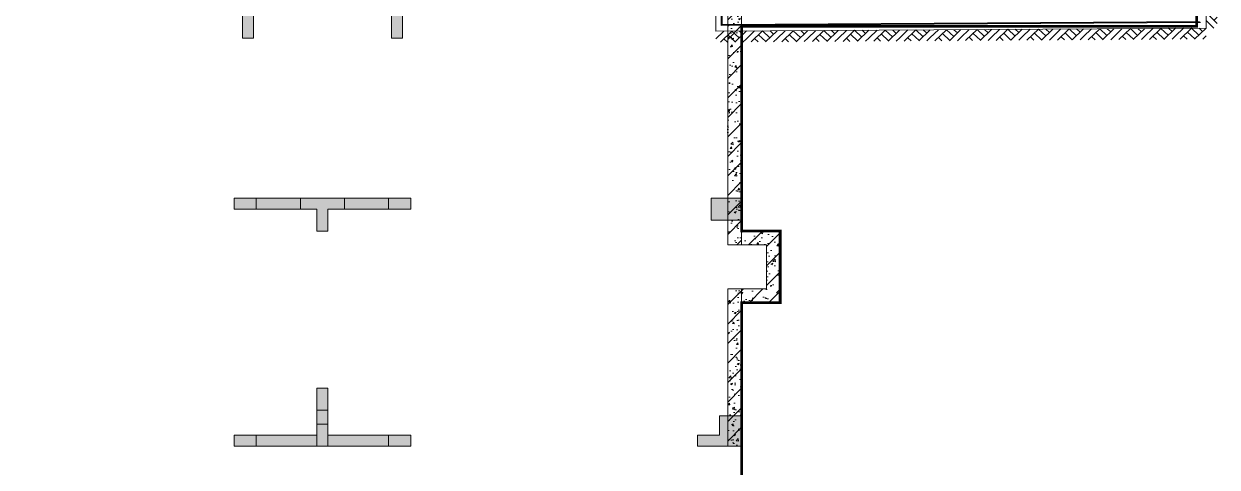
# Model space of a CAD drawing. Extents: x -264757 to 1033689, y 4049843 to 4347093.
# Drawn here: x 13748 to 35383, y 4248481 to 4256524 of the extents above; entities that cross this region are included whole.
import ezdxf

# ---------------------------------------------------------------- set-up
doc = ezdxf.new("R2010")
doc.units = 0
doc.header["$LTSCALE"] = 1000
doc.header["$MEASUREMENT"] = 0
doc.linetypes.add('DASH', pattern=[0.35, 0.25, -0.1])
doc.layers.add('无关图层', color=8, linetype='Continuous', lineweight=0)
doc.layers.add('车位归属楼栋范围线', color=7, linetype='Continuous', true_color=0x19e6c7)

# ---------------------------------------------------------------- blocks, each defined once
blk = doc.blocks.new('AX-01DK-PB01$1$$LinePat$素土夯实')
at = {"layer": '无关图层'}
for p, q in [((0, -210), (210, 0)), ((120, -300), (420, 0)), ((420, 0), (608, -188)), ((495, -300), (795, 0)), ((615, 0), (705, -90)), ((210, -210), (300, -300)), ((315, -105), (502, -293)), ((705, -300), (795, -210))]:
    blk.add_line(p, q, dxfattribs=at)

msp = doc.modelspace()

# ---------------------------------------------------------------- hatches: boundary and pattern name
at = {"layer": '无关图层'}
for points in [[(17410.9, 4257314.1), (17910.9, 4257314.1), (17910.9, 4256264.1), (17710.9, 4256264.1), (17710.9, 4256914.1), (17410.9, 4256914.1)], [(20911.3, 4257314.1), (20411.3, 4257314.1), (20411.3, 4256264.1), (20611.3, 4256264.1), (20611.3, 4256914.1), (20911.3, 4256914.1)], [(17961.3, 4253164.1), (17561.3, 4253164.1), (17561.3, 4253364.1), (17961.3, 4253364.1)], [(19061.1, 4252764.1), (19061.1, 4253164.1), (18761.1, 4253164.1), (18761.1, 4253364.1), (19561.1, 4253364.1), (19561.1, 4253164.1), (19261.1, 4253164.1), (19261.1, 4252764.1)], [(20361.3, 4253364.1), (20761.3, 4253364.1), (20761.3, 4253164.1), (20361.3, 4253164.1)], [(26210.9, 4252964.1), (26210.9, 4253364.1), (26760.9, 4253364.1), (26760.9, 4252964.1), (26511.1, 4252964.1), (26511.1, 4252964.1)], [(19061.1, 4249514.1), (19061.1, 4249914.1), (19261.1, 4249914.1), (19261.1, 4249514.1)], [(25960.9, 4248864.1), (26760.9, 4248864.1), (26760.9, 4249414.1), (26360.9, 4249414.1), (26360.9, 4249064.1), (25960.9, 4249064.1)], [(19061.1, 4249264.1), (19261.1, 4249264.1), (19261.1, 4248864.1), (19061.1, 4248864.1)], [(17961.1, 4248864.1), (17561.1, 4248864.1), (17561.1, 4249064.1), (17961.1, 4249064.1)], [(20361.1, 4249064.1), (20761.1, 4249064.1), (20761.1, 4248864.1), (20361.1, 4248864.1)]]:
    msp.add_hatch(color=256, dxfattribs=at).paths.add_polyline_path(points)
h = msp.add_hatch(color=256, dxfattribs=at)
h.dxf.hatch_style = 1
h.paths.add_polyline_path([(17710.9, 4257314.1), (17710.9, 4256914.1), (17710.9, 4256264.1), (17910.9, 4256264.1), (17910.9, 4257314.1)])
h = msp.add_hatch(color=256, dxfattribs=at)
h.dxf.hatch_style = 1
h.paths.add_polyline_path([(20611.3, 4257314.1), (20611.1, 4256914.1), (20611.1, 4256264.1), (20411.1, 4256264.1), (20411.3, 4257314.1)])
h = msp.add_hatch(color=256, dxfattribs=at)
h.dxf.hatch_style = 1
h.paths.add_polyline_path([(20611.3, 4257314.1), (20611.3, 4256914.1), (20611.3, 4256264.1), (20411.3, 4256264.1), (20411.3, 4257314.1)])
h = msp.add_hatch(dxfattribs=at)
h.set_pattern_fill('ARMORED', color=256, scale=50, style=0)
h.set_pattern_definition([(50, (-1145373.66, 3927934.42), (358.63009, -31.37607), [37.5, -412.5]), (355, (-1145373.66, 3927934.4), (-69.37567, 376.09607), [30, -330]), (100.4514, (-1145343.78, 3927931.8), (289.25469, 344.71977), [31.8701, -350.57106]), (46.1842, (-1145373.66, 3928034.4), (533.62052, -82.7595), [56.25, -618.75]), (96.6356, (-1145329.2, 3928027.5), (467.33135, 487.05894), [47.80514, -525.8565]), (351.1842, (-1145373.66, 3928034.4), (467.33097, 487.0593), [45, -495]), (21, (-1145323.66, 3928009.42), (298.453526, -201.309445), [37.5, -412.5]), (326, (-1145323.66, 3928009.4), (121.65767, 362.57502), [30, -330]), (71.4514, (-1145298.8, 3927992.64), (420.11131, 161.26525), [31.8701, -350.57106]), (37.5, (-1145373.66, 3927934.42), (6.079928, 166.446927), [0, -326, 0, -335, 0, -331.25]), (7.5, (-1145373.66, 3927934.42), (131.53477, 197.205856), [0, -191, 0, -318.5, 0, -126.25]), (327.5, (-1145485.16, 3927934.42), (266.911218, -11.277436), [0, -125, 0, -390, 0, -517.5]), (317.5, (-1145535.16, 3927934.42), (291.593085, 50.05249), [0, -162.5, 0, -259, 0, -367.5]), (45, (-1145373.66, 3927934.42), (-176.776695, 176.776695), [])])
h.paths.add_polyline_path([(26510.9, 4257164.1), (26760.9, 4257164.1), (26760.9, 4252514.1), (26510.9, 4252514.1)])
h = msp.add_hatch(color=256, dxfattribs=at)
h.dxf.hatch_style = 1
h.paths.add_polyline_path([(19061.1, 4253164.1), (19061.1, 4252764.1), (19261.1, 4252764.1), (19261.1, 4253164.1), (20761.1, 4253164.1), (20761.1, 4253364.1), (20411.1, 4253364.1), (20411.1, 4253364.1), (17911.1, 4253364.1), (17911.1, 4253364.1), (17561.1, 4253364.1), (17561.1, 4253164.1)])
h = msp.add_hatch(dxfattribs=at)
h.set_pattern_fill('ARMORED', color=256, scale=50, style=0)
h.set_pattern_definition([(50, (-18439.44, 4244664.1), (358.63, -31.376), [37.5, -412.5]), (355, (-18439.44, 4244664.1), (-69.3757, 376.096), [30, -330]), (100.4514, (-18409.55, 4244661.5), (289.2547, 344.7198), [31.87, -350.571]), (46.1842, (-18439.44, 4244764.1), (533.6205, -82.7595), [56.25, -618.75]), (96.6356, (-18394.97, 4244757.2), (467.3314, 487.059), [47.805, -525.8565]), (351.1842, (-18439.44, 4244764.1), (467.331, 487.059), [45, -495]), (21, (-18389.44, 4244739.1), (298.4535, -201.3094), [37.5, -412.5]), (326, (-18389.44, 4244739.1), (121.6577, 362.575), [30, -330]), (71.4514, (-18364.57, 4244722.33), (420.1113, 161.2652), [31.87, -350.571]), (37.5, (-18439.44, 4244664.11), (6.07993, 166.44693), [0, -326, 0, -335, 0, -331.25]), (7.5, (-18439.44, 4244664.1), (131.5348, 197.20586), [0, -191, 0, -318.5, 0, -126.25]), (327.5, (-18550.94, 4244664.11), (266.9112, -11.27744), [0, -125, 0, -390, 0, -517.5]), (317.5, (-18600.94, 4244664.1), (291.5931, 50.0525), [0, -162.5, 0, -259, 0, -367.5]), (45, (-18439.44, 4244664.1), (-176.7767, 176.7767), [])])
h.paths.add_polyline_path([(27460.9, 4252764.1), (26760.9, 4252764.1), (26760.9, 4252514.1), (27210.9, 4252514.1), (27210.9, 4251714.1), (26760.9, 4251714.1), (26760.9, 4251464.1), (27460.9, 4251464.1)])
h = msp.add_hatch(dxfattribs=at)
h.set_pattern_fill('ARMORED', color=256, scale=50, style=0)
h.set_pattern_definition([(50, (-18439.44, 4244664.1), (358.63, -31.376), [37.5, -412.5]), (355, (-18439.44, 4244664.1), (-69.3757, 376.096), [30, -330]), (100.4514, (-18409.55, 4244661.5), (289.2547, 344.7198), [31.87, -350.571]), (46.1842, (-18439.44, 4244764.1), (533.6205, -82.7595), [56.25, -618.75]), (96.6356, (-18394.97, 4244757.2), (467.3314, 487.059), [47.805, -525.8565]), (351.1842, (-18439.44, 4244764.1), (467.331, 487.059), [45, -495]), (21, (-18389.44, 4244739.1), (298.4535, -201.3094), [37.5, -412.5]), (326, (-18389.44, 4244739.1), (121.6577, 362.575), [30, -330]), (71.4514, (-18364.57, 4244722.33), (420.1113, 161.2652), [31.87, -350.571]), (37.5, (-18439.44, 4244664.11), (6.07993, 166.44693), [0, -326, 0, -335, 0, -331.25]), (7.5, (-18439.44, 4244664.1), (131.5348, 197.20586), [0, -191, 0, -318.5, 0, -126.25]), (327.5, (-18550.94, 4244664.11), (266.9112, -11.27744), [0, -125, 0, -390, 0, -517.5]), (317.5, (-18600.94, 4244664.1), (291.5931, 50.0525), [0, -162.5, 0, -259, 0, -367.5]), (45, (-18439.44, 4244664.1), (-176.7767, 176.7767), [])])
h.paths.add_polyline_path([(26760.9, 4251714.1), (26510.9, 4251714.1), (26510.9, 4248864.1), (26760.9, 4248864.1)])
h = msp.add_hatch(color=256, dxfattribs=at)
h.dxf.hatch_style = 1
h.paths.add_polyline_path([(17561.1, 4249064.1), (19061.1, 4249064.1), (19061.1, 4249914.1), (19261.1, 4249914.1), (19261.1, 4249064.1), (20761.1, 4249064.1), (20761.1, 4248864.1), (17561.1, 4248864.1)])

# ---------------------------------------------------------------- linework, layer by layer
for p, q in [((35183, 4256447.1), (35180.3, 4315832.6)), ((35180.3, 4315832.6), (35183, 4256447.1)), ((26291, 4256743.9), (26292.2, 4256390.4)), ((26292.2, 4256390.4), (26291, 4256743.9)), ((26391.9, 4256491.1), (26390.7, 4256844)), ((26401.8, 4256501.1), (26400.7, 4256854)), ((26410.7, 4256864), (26411.8, 4256511.2)), ((35083, 4256546.5), (26391.9, 4256491.1)), ((35073, 4256556.4), (26401.8, 4256501.1)), ((26411.8, 4256511.2), (35063, 4256566.3)), ((26292.2, 4256390.4), (35183, 4256447.1)), ((35183, 4256447.1), (26292.2, 4256390.4))]:
    msp.add_line(p, q, dxfattribs=at)
for points in [[(17410.9, 4257314.1), (17910.9, 4257314.1), (17910.9, 4256264.1), (17710.9, 4256264.1), (17710.9, 4256914.1), (17410.9, 4256914.1)], [(17710.9, 4257314.1), (17710.9, 4256914.1), (17710.9, 4256914.1), (17710.9, 4256264.1), (17910.9, 4256264.1), (17910.9, 4257314.1)], [(20611.3, 4257314.1), (20611.1, 4256914.1), (20611.1, 4256914.1), (20611.1, 4256264.1), (20411.1, 4256264.1), (20411.3, 4257314.1)], [(20611.3, 4257314.1), (20611.3, 4256914.1), (20611.3, 4256914.1), (20611.3, 4256264.1), (20411.3, 4256264.1), (20411.3, 4257314.1)], [(20911.3, 4257314.1), (20411.3, 4257314.1), (20411.3, 4256264.1), (20611.3, 4256264.1), (20611.3, 4256914.1), (20911.3, 4256914.1)], [(20411.1, 4253364.1), (20411.1, 4253364.1), (17911.1, 4253364.1), (17911.1, 4253364.1), (17561.1, 4253364.1), (17561.1, 4253164.1), (19061.1, 4253164.1), (19061.1, 4252764.1), (19261.1, 4252764.1), (19261.1, 4253164.1), (20761.1, 4253164.1), (20761.1, 4253364.1)], [(17961.3, 4253164.1), (17561.3, 4253164.1), (17561.3, 4253364.1), (17961.3, 4253364.1)], [(19061.1, 4252764.1), (19061.1, 4253164.1), (18761.1, 4253164.1), (18761.1, 4253364.1), (19561.1, 4253364.1), (19561.1, 4253164.1), (19261.1, 4253164.1), (19261.1, 4252764.1)], [(20361.3, 4253364.1), (20761.3, 4253364.1), (20761.3, 4253164.1), (20361.3, 4253164.1)], [(26210.9, 4252964.1), (26210.9, 4253364.1), (26760.9, 4253364.1), (26760.9, 4252964.1), (26511.1, 4252964.1), (26511.1, 4252964.1)], [(26510.9, 4248864.1), (26760.9, 4248864.1), (26760.9, 4251714.1), (26510.9, 4251714.1)], [(17561.1, 4249064.1), (19061.1, 4249064.1), (19061.1, 4249914.1), (19261.1, 4249914.1), (19261.1, 4249064.1), (20761.1, 4249064.1), (20761.1, 4248864.1), (17561.1, 4248864.1)], [(19061.1, 4249514.1), (19061.1, 4249914.1), (19261.1, 4249914.1), (19261.1, 4249514.1)], [(25960.9, 4248864.1), (26760.9, 4248864.1), (26760.9, 4249414.1), (26360.9, 4249414.1), (26360.9, 4249064.1), (25960.9, 4249064.1)], [(19061.1, 4249264.1), (19261.1, 4249264.1), (19261.1, 4248864.1), (19061.1, 4248864.1)], [(17961.1, 4248864.1), (17561.1, 4248864.1), (17561.1, 4249064.1), (17961.1, 4249064.1)], [(20361.1, 4249064.1), (20761.1, 4249064.1), (20761.1, 4248864.1), (20361.1, 4248864.1)]]:
    msp.add_lwpolyline(points, close=True, dxfattribs=at)
for points in [[(26510.9, 4257164.1), (26760.9, 4257164.1), (26760.9, 4252514.1), (26510.9, 4252514.1), (26510.9, 4257164.1)], [(26760.9, 4252764.1), (27460.9, 4252764.1), (27460.9, 4251464.1), (26760.9, 4251464.1)], [(26760.9, 4252514.1), (27210.9, 4252514.1), (27210.9, 4251714.1), (26760.9, 4251714.1)]]:
    msp.add_lwpolyline(points, dxfattribs=at)
at = {"layer": '车位归属楼栋范围线', "linetype": 'DASH', "ltscale": 5, "const_width": 50}
msp.add_lwpolyline([(-18934.2, 4283696.7), (-18934.2, 4267370.4), (-18181.1, 4267370.4), (-18181.1, 4229191), (-15769.4, 4229191), (-15769.9, 4223558), (5358.1, 4223558), (5358.1, 4244664.1), (26760.9, 4244664.1), (26760.9, 4251464.1), (27460.9, 4251464.1), (27460.9, 4252764.1), (26760.9, 4252764.1), (26760.9, 4256479.6), (35013.3, 4256479.6), (35013.3, 4279146.3)], dxfattribs=at)

# ---------------------------------------------------------------- block references
at = {"layer": '无关图层', "yscale": 0.6666666666666666, "zscale": 0.6666666666666666}
for p, xscale, rotation in [((35183, 4256447.1), 0.6669528530761182, 90.00261252473601), ((26292.2, 4256390.4), 0.6989754291904111, 0.3652800206200917), ((26847.9, 4256394), 0.6989754291904111, 0.3652800206200917), ((27403.5, 4256397.5), 0.6989754291904111, 0.3652800206200917), ((27959.2, 4256401.1), 0.6989754291904111, 0.3652800206200917), ((28514.9, 4256404.6), 0.6989754291904111, 0.3652800206200917), ((29070.6, 4256408.1), 0.6989754291904111, 0.3652800206200917), ((29626.2, 4256411.7), 0.6989754291904111, 0.3652800206200917), ((30181.9, 4256415.2), 0.6989754291904111, 0.3652800206200917), ((30737.6, 4256418.8), 0.6989754291904111, 0.3652800206200917), ((31293.3, 4256422.3), 0.6989754291904111, 0.3652800206200917), ((31848.9, 4256425.9), 0.6989754291904111, 0.3652800206200917), ((32404.6, 4256429.4), 0.6989754291904111, 0.3652800206200917), ((32960.3, 4256432.9), 0.6989754291904111, 0.3652800206200917), ((33516, 4256436.5), 0.6989754291904111, 0.3652800206200917), ((34071.6, 4256440), 0.6989754291904111, 0.3652800206200917), ((34627.3, 4256443.6), 0.6989754291904111, 0.3652800206200917)]:
    msp.add_blockref('AX-01DK-PB01$1$$LinePat$素土夯实', p, dxfattribs=dict(at, xscale=xscale, rotation=rotation))

doc.saveas('drawing.dxf')
